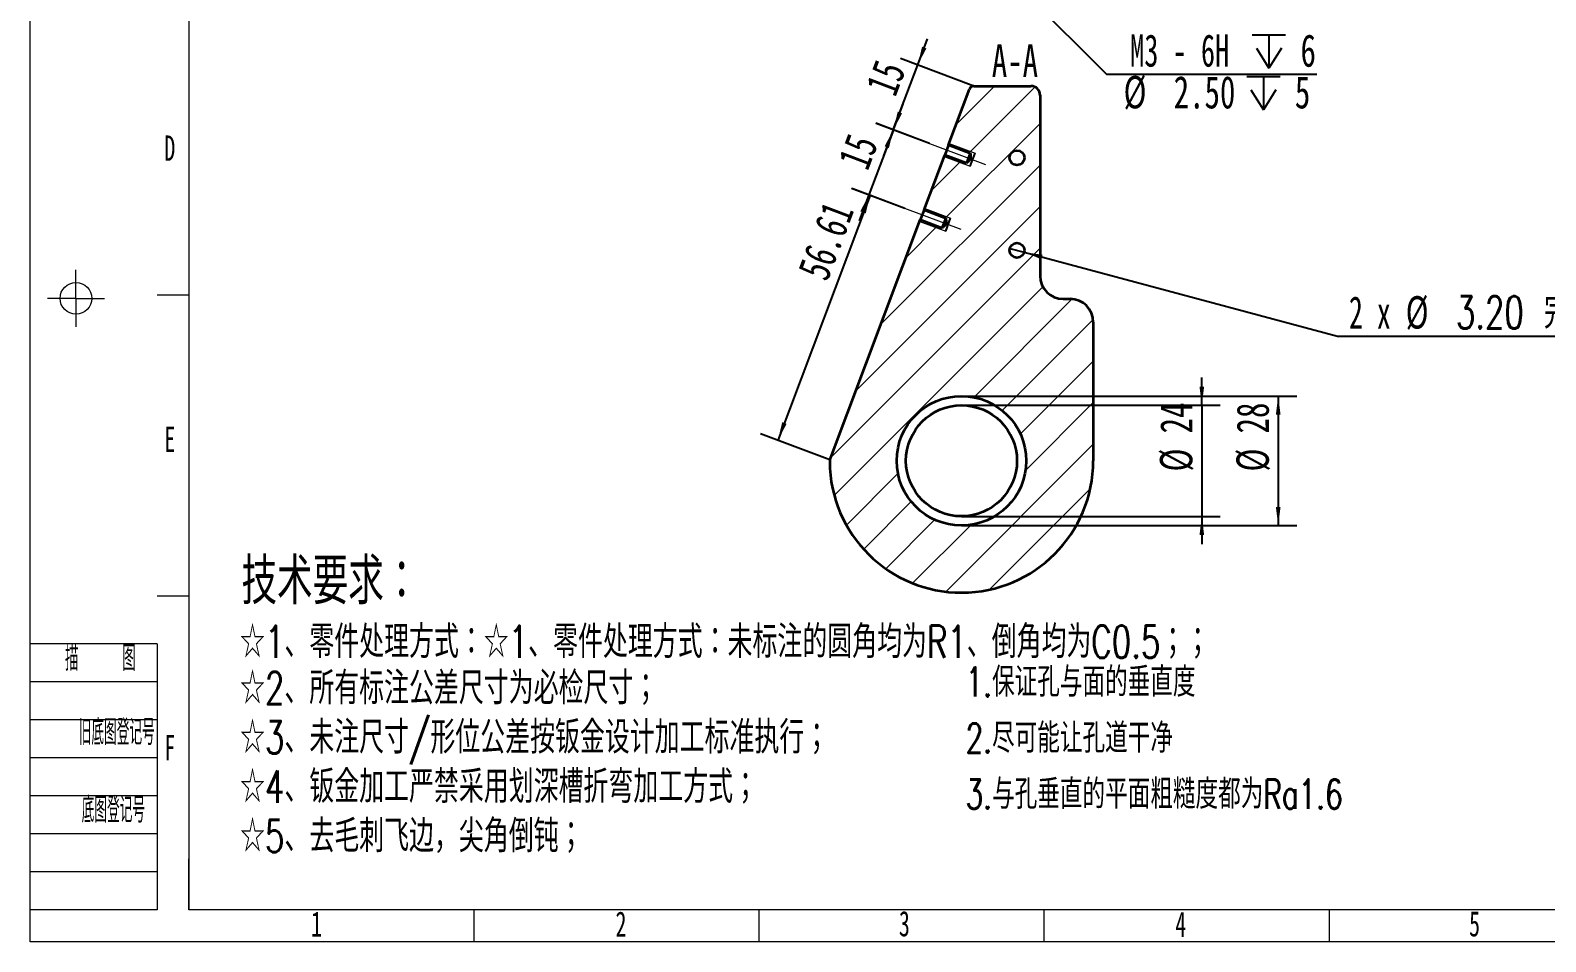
# Model space of a CAD drawing. Header units: millimetres. Extents: x 5 to 292, y 3 to 206.
# Drawn here: x 4.5 to 168.4, y 2.8 to 101.3 of the extents above; entities that cross this region are included whole.
import ezdxf

# ---------------------------------------------------------------- set-up
doc = ezdxf.new("R2010")
doc.units = ezdxf.units.MM
doc.linetypes.add('CENTERX2', pattern=[20.32, 12.7, -2.54, 2.54, -2.54])
doc.layers.add('10', color=7, linetype='Continuous')
doc.layers.add('SLD-0', color=7, linetype='Continuous')
doc.layers.add('粗实线层', color=7, linetype='Continuous', lineweight=25)
doc.styles.add('SLDTEXTSTYLE0', font='TXT', dxfattribs={"width": 0.7, "bigfont": 'bigfont'})
doc.styles.add('SLDTEXTSTYLE1', font='TXT', dxfattribs={"width": 0.7})
doc.styles.add('SLDTEXTSTYLE13', font='TXT', dxfattribs={"width": 0.642857})
doc.styles.add('SLDTEXTSTYLE15', font='TXT', dxfattribs={"width": 0.633333})
doc.styles.add('SLDTEXTSTYLE7', font='TXT', dxfattribs={"width": 0.638186})
doc.styles.add('SLDTEXTSTYLE8', font='TXT', dxfattribs={"width": 0.484951, "bigfont": 'bigfont'})
doc.styles.add('SLDTEXTSTYLE9', font='TXT', dxfattribs={"width": 0.454852, "bigfont": 'bigfont'})
doc.dimstyles.new('SLDDIMSTYLE0', dxfattribs={"dimtxt": 3.5, "dimasz": 2, "dimexe": 0, "dimexo": 0.0625, "dimgap": 0.875, "dimtad": 2, "dimlfac": 2, "dimrnd": 1e-09, "dimzin": 12, "dimdsep": 46, "dimtxsty": 'SLDTEXTSTYLE1', "dimsah": 1, "dimcen": 0.09, "dimadec": 0, "dimazin": 3, "dimtfac": 1, "dimtmove": 0, "dimatfit": 0, "dimfxl": 0, "dimfrac": 2, "dimtolj": 1, "dimtzin": 12, "dimarcsym": 0})
doc.dimstyles.new('SLDDIMSTYLE4', dxfattribs={"dimtxt": 3.5, "dimasz": 2, "dimexe": 0, "dimexo": 0.0625, "dimgap": 0.875, "dimtad": 2, "dimlfac": 2, "dimrnd": 1e-09, "dimzin": 12, "dimdsep": 46, "dimtxsty": 'SLDTEXTSTYLE1', "dimsah": 1, "dimcen": 0.09, "dimadec": 0, "dimazin": 3, "dimtfac": 1, "dimtofl": 0, "dimtmove": 0, "dimatfit": 3, "dimfxl": 0, "dimfrac": 2, "dimtolj": 1, "dimtzin": 12, "dimarcsym": 0})
doc.dimstyles.new('SLDDIMSTYLE6', dxfattribs={"dimtxt": 3.5, "dimasz": 2, "dimexe": 0, "dimexo": 0.0625, "dimgap": 0.875, "dimtad": 0, "dimtih": 1, "dimtoh": 1, "dimdec": 6, "dimlfac": 2, "dimrnd": 1e-09, "dimzin": 12, "dimdsep": 46, "dimtxsty": 'SLDTEXTSTYLE1', "dimblk1": 'NONE', "dimsah": 1, "dimcen": 0, "dimadec": 0, "dimazin": 3, "dimtfac": 1, "dimtmove": 0, "dimatfit": 3, "dimldrblk": 'NONE', "dimfxl": 0, "dimfrac": 2, "dimtolj": 1, "dimtzin": 12, "dimarcsym": 0})
doc.dimstyles.new('SLDDIMSTYLE8', dxfattribs={"dimtxt": 3.5, "dimasz": 2, "dimexe": 0, "dimexo": 0.0625, "dimgap": 0.875, "dimtad": 0, "dimtih": 1, "dimtoh": 1, "dimlfac": 2, "dimrnd": 1e-09, "dimzin": 4, "dimdsep": 46, "dimtxsty": 'SLDTEXTSTYLE1', "dimblk1": 'NONE', "dimsah": 1, "dimcen": 0, "dimadec": 0, "dimazin": 1, "dimtfac": 1, "dimtmove": 0, "dimatfit": 3, "dimldrblk": 'NONE', "dimfxl": 0, "dimfrac": 2, "dimtolj": 1, "dimtzin": 12, "dimarcsym": 0})

# ---------------------------------------------------------------- blocks, each defined once
blk = doc.blocks.new('SW_NOTE_0_1')
at = {"layer": 'SLD-0', "color": 0, "char_height": 3.5, "attachment_point": 1, "style": 'SLDTEXTSTYLE0'}
for s, insert in [('☆2、所有标注公差尺寸为必检尺寸；', (0, 4.51)), ('☆3、未注尺寸/形位公差按钣金设计加工标准执行；', (0, -0.82)), ('☆4、钣金加工严禁采用划深槽折弯加工方式；', (0, -6.15)), ('☆5、去毛刺飞边，尖角倒钝；', (0, -11.48))]:
    blk.add_mtext(s, dxfattribs=dict(at, insert=insert))
blk = doc.blocks.new('SW_NOTE_0_4')
at = {"layer": '粗实线层', "color": 0, "char_height": 3.175, "attachment_point": 1, "style": 'SLDTEXTSTYLE0'}
for s, insert in [('1.保证孔与面的垂直度', (0, 4.09)), ('2.尽可能让孔道干净', (0, -1.97)), ('3.与孔垂直的平面粗糙度都为Ra1.6', (0, -8.03))]:
    blk.add_mtext(s, dxfattribs=dict(at, insert=insert))
blk = doc.blocks.new('SW_SYMBOL_HOLE_DEPTH')
at = {"layer": '10', "color": 0}
for p, q in [((0, 875), (800, 875)), ((400, 875), (400, 75)), ((100, 555), (400, 75)), ((700, 555), (400, 75))]:
    blk.add_line(p, q, dxfattribs=at)
blk = doc.blocks.new('_D_15')
at = {"layer": '10'}
for p, q in [((110.74, 106.67), (111.62, 105.79)), ((111.62, 105.79), (120.86, 96.55)), ((120.86, 96.55), (143.59, 96.55))]:
    blk.add_line(p, q, dxfattribs=at)
blk.add_solid([(111.62, 105.79), (112.86, 104.2), (113.21, 104.55)], dxfattribs=at)
at = {"layer": '10', "xscale": 0.004511737089201878, "yscale": 0.004511737089201878, "zscale": 0.004511737089201878}
for p in [(136.62, 96.88), (136.02, 92.37)]:
    blk.add_blockref('SW_SYMBOL_HOLE_DEPTH', p, dxfattribs=at)
at = {"layer": '10', "char_height": 3.5, "attachment_point": 1}
for s, insert, style in [('M3 - 6H', (123.42, 100.87), 'SLDTEXTSTYLE13'), ('6', (141.84, 100.87), 'SLDTEXTSTYLE1'), ('%%c', (122.71, 96.37), 'SLDTEXTSTYLE1'), ('2.50', (128.13, 96.36), 'SLDTEXTSTYLE1'), ('5', (141.23, 96.36), 'SLDTEXTSTYLE1')]:
    blk.add_mtext(s, dxfattribs=dict(at, insert=insert, style=style))
blk = doc.blocks.new('_None')
blk = doc.blocks.new('_D_20')
at = {"layer": '10'}
for p, q in [((97.82, 90.54), (98.88, 93.35)), ((97.82, 90.54), (95.18, 83.52)), ((101.71, 89.07), (95.95, 91.24)), ((99.07, 82.05), (93.31, 84.22)), ((95.18, 83.52), (94.12, 80.71))]:
    blk.add_line(p, q, dxfattribs=at)
for points in [[(97.82, 90.54), (98.76, 92.32), (98.29, 92.5)], [(95.18, 83.52), (94.24, 81.74), (94.71, 81.56)]]:
    blk.add_solid(points, dxfattribs=at)
at = {"layer": '10', "insert": (91.76, 87.24), "char_height": 3.5, "attachment_point": 1, "rotation": 69.3665, "style": 'SLDTEXTSTYLE1'}
blk.add_mtext('15', dxfattribs=at)
blk = doc.blocks.new('_D_21')
at = {"layer": '10'}
for p, q in [((100.45, 97.56), (101.51, 100.37)), ((97.81, 90.54), (100.45, 97.56)), ((106.53, 95.27), (98.58, 98.27)), ((101.71, 89.07), (95.94, 91.25)), ((97.81, 90.54), (96.75, 87.73))]:
    blk.add_line(p, q, dxfattribs=at)
for points in [[(100.45, 97.56), (101.39, 99.34), (100.92, 99.52)], [(97.81, 90.54), (96.87, 88.76), (97.34, 88.58)]]:
    blk.add_solid(points, dxfattribs=at)
at = {"layer": '10', "insert": (94.75, 95.22), "char_height": 3.5, "attachment_point": 1, "rotation": 69.3665, "style": 'SLDTEXTSTYLE1'}
blk.add_mtext('15', dxfattribs=at)
blk = doc.blocks.new('_D_22')
at = {"layer": '10'}
for p, q in [((99.07, 82.05), (93.43, 84.18)), ((95.3, 83.47), (85.33, 56.98)), ((90.96, 54.86), (83.46, 57.69))]:
    blk.add_line(p, q, dxfattribs=at)
for points in [[(95.3, 83.47), (94.37, 81.69), (94.83, 81.51)], [(85.33, 56.98), (86.27, 58.76), (85.8, 58.94)]]:
    blk.add_solid(points, dxfattribs=at)
at = {"layer": '10', "insert": (87.39, 75.27), "char_height": 3.5, "attachment_point": 1, "rotation": 69.3665, "style": 'SLDTEXTSTYLE1'}
blk.add_mtext('56.61', dxfattribs=at)
blk = doc.blocks.new('_D_23')
at = {"layer": '10'}
for p, q in [((131.17, 60.77), (131.17, 63.77)), ((105.18, 60.77), (133.17, 60.77)), ((131.17, 60.77), (131.17, 48.77)), ((105.18, 48.77), (133.17, 48.77)), ((131.17, 48.77), (131.17, 45.77))]:
    blk.add_line(p, q, dxfattribs=at)
for points in [[(131.17, 60.77), (131.42, 62.77), (130.92, 62.77)], [(131.17, 48.77), (130.92, 46.77), (131.42, 46.77)]]:
    blk.add_solid(points, dxfattribs=at)
at = {"layer": '10', "char_height": 3.5, "attachment_point": 1, "rotation": 90, "style": 'SLDTEXTSTYLE1'}
for s, insert in [('24', (126.66, 57.73)), ('%%c', (126.64, 53.62))]:
    blk.add_mtext(s, dxfattribs=dict(at, insert=insert))
blk = doc.blocks.new('_D_24')
at = {"layer": '10'}
for p, q in [((105.18, 61.77), (141.43, 61.77)), ((139.43, 61.77), (139.43, 47.77)), ((105.18, 47.77), (141.43, 47.77))]:
    blk.add_line(p, q, dxfattribs=at)
for points in [[(139.43, 61.77), (139.18, 59.77), (139.68, 59.77)], [(139.43, 47.77), (139.68, 49.77), (139.18, 49.77)]]:
    blk.add_solid(points, dxfattribs=at)
at = {"layer": '10', "char_height": 3.5, "attachment_point": 1, "rotation": 90, "style": 'SLDTEXTSTYLE1'}
for s, insert in [('28', (134.92, 57.73)), ('%%c', (134.91, 53.62))]:
    blk.add_mtext(s, dxfattribs=dict(at, insert=insert))
blk = doc.blocks.new('_D_25')
at = {"layer": '10'}
for p, q in [((110.41, 77.73), (111.96, 77.32)), ((111.96, 77.32), (145.83, 68.23)), ((145.83, 68.23), (178.77, 68.23))]:
    blk.add_line(p, q, dxfattribs=at)
blk.add_solid([(111.96, 77.32), (113.82, 76.56), (113.95, 77.04)], dxfattribs=at)
at = {"layer": '10', "char_height": 3.5, "attachment_point": 1}
for s, insert, style in [('2 x', (147.08, 72.56), 'SLDTEXTSTYLE15'), ('%%c', (153.21, 72.57), 'SLDTEXTSTYLE1'), ('3.20 完全贯穿', (158.64, 72.56), 'SLDTEXTSTYLE0')]:
    blk.add_mtext(s, dxfattribs=dict(at, insert=insert, style=style))

msp = doc.modelspace()

# ---------------------------------------------------------------- hatches: boundary and pattern name
at = {"layer": '10', "linetype": 'Continuous', "lineweight": 18}
h = msp.add_hatch(dxfattribs=at)
h.set_pattern_fill('ANSI31', color=256, style=0)
edge = h.paths.add_edge_path(flags=0)
edge.add_arc((116.93232057, 69.77338337), 2.5, 0, 90)
edge.add_line((116.93232057, 72.27338337), (116.18232057, 72.27338337))
edge.add_arc((116.18232057, 74.77338337), 2.5, 180, 270, ccw=False)
edge.add_line((113.68232057, 74.77338337), (113.68232057, 94.27338337))
edge.add_arc((112.68232057, 94.27338337), 1, 0, 90)
edge.add_line((112.68232057, 95.27338337), (106.52832061, 95.27338337))
edge.add_arc((106.52832061, 94.77338337), 0.5, 90, 159.3664757478)
edge.add_line((106.06039386, 94.94957801), (103.78769351, 88.91388201))
edge.add_line((103.78769351, 88.91388201), (106.12732728, 88.0329088))
edge.add_spline(control_points=[(106.12732728, 88.0329088), (106.13522185, 87.98084699), (106.14279745, 87.92873281), (106.14970241, 87.87653053), (106.16218583, 87.7821543), (106.17386417, 87.68719905), (106.17435878, 87.59200208), (106.17464206, 87.53747975), (106.17058516, 87.48185904), (106.15515964, 87.42956355), (106.139522, 87.37654892), (106.11075525, 87.32704406), (106.07681029, 87.28342266), (105.97526644, 87.15293247), (105.84312976, 87.04884529), (105.71667346, 86.94231995)], knot_values=[0.002723015, 0.002723015, 0.002723015, 0.002723015, 0.0030389482, 0.0030389482, 0.0030389482, 0.0036105921, 0.0036105921, 0.0036105921, 0.0039393885, 0.0039393885, 0.0039393885, 0.0042749944, 0.0042749944, 0.0042749944, 0.0052768229, 0.0052768229, 0.0052768229, 0.0052768229], weights=[1, 1, 1, 1, 1, 1, 1, 1, 1, 1, 1, 1, 1, 1, 1, 1], degree=3, periodic=0)
edge.add_line((105.71667346, 86.94231995), (103.37703969, 87.82329316))
edge.add_line((103.37703969, 87.82329316), (101.14477387, 81.89498068))
edge.add_line((101.14477387, 81.89498068), (103.48440765, 81.01400747))
edge.add_spline(control_points=[(103.48440765, 81.01400747), (103.49230222, 80.96194566), (103.49987782, 80.90983149), (103.50678277, 80.85762921), (103.5192662, 80.76325298), (103.53094454, 80.66829773), (103.53143915, 80.57310075), (103.53172243, 80.51857842), (103.52766552, 80.46295771), (103.51224001, 80.41066222), (103.49660237, 80.35764759), (103.46783561, 80.30814273), (103.43389065, 80.26452134), (103.3323468, 80.13403114), (103.20021013, 80.02994396), (103.07375383, 79.92341863)], knot_values=[0.002723015, 0.002723015, 0.002723015, 0.002723015, 0.0030389482, 0.0030389482, 0.0030389482, 0.0036105921, 0.0036105921, 0.0036105921, 0.0039393885, 0.0039393885, 0.0039393885, 0.0042749944, 0.0042749944, 0.0042749944, 0.0052768229, 0.0052768229, 0.0052768229, 0.0052768229], weights=[1, 1, 1, 1, 1, 1, 1, 1, 1, 1, 1, 1, 1, 1, 1, 1], degree=3, periodic=0)
edge.add_line((103.07375383, 79.92341863), (100.73412005, 80.80439184))
edge.add_line((100.73412005, 80.80439184), (90.96468987, 54.85934775))
edge.add_arc((91.43261662, 54.68315311), 0.5, 159.3664757478, 180.375989123)
edge.add_arc((105.18232057, 54.77338337), 14.25, 180.375989123, 360)
edge.add_line((119.43232057, 54.77338337), (119.43232057, 69.77338337))
edge = h.paths.add_edge_path(flags=0)
edge.add_arc((111.18232057, 87.52338337), 0.8, 0, 360)
edge = h.paths.add_edge_path(flags=0)
edge.add_arc((105.18232057, 54.77338337), 7, 0, 360)
edge = h.paths.add_edge_path(flags=0)
edge.add_arc((111.18232057, 77.52338337), 0.8, 0, 360)

# ---------------------------------------------------------------- linework, layer by layer
at = {"color": 7, "linetype": 'Continuous', "lineweight": 35}
for p, q in [((106.52832061, 95.27338337), (112.68232057, 95.27338337)), ((103.78769351, 88.91388201), (106.06039386, 94.94957801)), ((113.68232057, 94.27338337), (113.68232057, 74.77338337)), ((103.78769351, 88.91388201), (103.37703969, 87.82329316)), ((103.78769351, 88.91388201), (106.12732728, 88.0329088)), ((101.14477387, 81.89498068), (103.37703969, 87.82329316)), ((105.71667346, 86.94231995), (103.37703969, 87.82329316)), ((106.12732728, 88.0329088), (105.71667346, 86.94231995)), ((90.96468987, 54.85934775), (100.73412005, 80.80439184)), ((101.14477387, 81.89498068), (100.73412005, 80.80439184)), ((103.07375383, 79.92341863), (100.73412005, 80.80439184)), ((101.14477387, 81.89498068), (103.48440765, 81.01400747)), ((103.48440765, 81.01400747), (103.07375383, 79.92341863)), ((116.18232057, 72.27338337), (116.93232057, 72.27338337)), ((119.43232057, 69.77338337), (119.43232057, 54.77338337))]:
    msp.add_line(p, q, dxfattribs=at)
at = {"color": 7, "linetype": 'Continuous', "lineweight": 18}
for p, q in [((103.84665856, 89.07047772), (106.65421909, 88.01330986)), ((103.31807463, 87.66669745), (106.12563516, 86.6095296)), ((101.20373893, 82.05157639), (104.01129946, 80.99440854)), ((100.675155, 80.64779613), (103.48271553, 79.59062827))]:
    msp.add_line(p, q, dxfattribs=at)
at = {"color": 7, "linetype": 'Continuous', "lineweight": 25}
for p, q in [((106.12563516, 86.6095296), (106.65421909, 88.01330986)), ((103.48271553, 79.59062827), (104.01129946, 80.99440854))]:
    msp.add_line(p, q, dxfattribs=at)
at = {"color": 7, "linetype": 'Continuous', "lineweight": 35}
for centre, radius in [((111.18232057, 87.52338337), 0.8), ((111.18232057, 77.52338337), 0.8), ((105.18232057, 54.77338337), 7), ((105.18232057, 54.77338337), 6)]:
    msp.add_circle(centre, radius, dxfattribs=at)
for centre, radius, start, end in [((106.52832061, 94.77338337), 0.5, 90, 159.3664757478), ((112.68232057, 94.27338337), 1, 0, 90), ((116.18232057, 74.77338337), 2.5, 180, 270), ((116.93232057, 69.77338337), 2.5, 0, 90), ((91.43261662, 54.68315311), 0.5, 159.3664757478, 180.375989123), ((105.18232057, 54.77338337), 14.25, 180.375989123, 0)]:
    msp.add_arc(centre, radius, start, end, dxfattribs=at)
for points in [[(106.12732728, 88.0329088), (106.14327982, 87.92770763), (106.1585534, 87.82228498), (106.17250782, 87.66341039), (106.1757044, 87.6100311), (106.17204634, 87.50385444), (106.16443147, 87.4503127), (106.1264342, 87.35137529), (106.09683392, 87.30713464), (106.02913926, 87.22527723), (105.99196752, 87.18789504), (105.87758844, 87.07880369), (105.79737472, 87.01030176), (105.71667346, 86.94231995)], [(103.48440765, 81.01400747), (103.50036019, 80.90880631), (103.51563377, 80.80338365), (103.52958818, 80.64450907), (103.53278477, 80.59112977), (103.52912671, 80.48495311), (103.52151183, 80.43141138), (103.48351457, 80.33247397), (103.45391429, 80.28823332), (103.38621963, 80.2063759), (103.34904789, 80.16899372), (103.2346688, 80.05990237), (103.15445509, 79.99140044), (103.07375383, 79.92341863)]]:
    msp.add_open_spline(points, degree=3, knots=[0, 0, 0, 0, 0.25, 0.25, 0.375, 0.375, 0.5, 0.5, 0.625, 0.625, 0.75, 0.75, 1, 1, 1, 1], dxfattribs=at)
at = {"layer": '10', "linetype": 'CENTERX2', "lineweight": 18}
for p, q in [((101.71065958, 89.07336615), (107.79370739, 86.7828358)), ((105.15078776, 79.76393448), (99.06773994, 82.05446483))]:
    msp.add_line(p, q, dxfattribs=at)
at = {"layer": 'SLD-0', "color": 179, "linetype": 'Continuous', "lineweight": 18}
for p, q in [((4.5, 2.8), (4.5, 206.245)), ((21.625, 202.82), (21.625, 6.225)), ((9.432, 72.3275), (9.432, 75.41)), ((9.432, 72.3275), (6.3495, 72.3275)), ((9.432, 72.3275), (9.432, 69.245)), ((9.432, 72.3275), (12.5145, 72.3275)), ((21.625, 72.67), (18.2, 72.67)), ((21.625, 40.1325), (18.2, 40.1325)), ((18.2, 34.995), (4.5, 34.995)), ((18.2, 34.995), (18.2, 6.225)), ((18.2, 30.885), (4.5, 30.885)), ((18.2, 26.775), (4.5, 26.775)), ((18.2, 22.665), (4.5, 22.665)), ((18.2, 18.555), (4.5, 18.555)), ((18.2, 14.445), (4.5, 14.445)), ((21.625, 6.225), (21.62500023, 11.73924981)), ((18.2, 10.335), (4.5, 10.335)), ((18.2, 6.225), (4.5, 6.225)), ((288.775, 6.225), (21.625, 6.225)), ((165.47500023, 6.22499981), (21.625, 6.22499981)), ((52.45, 6.225), (52.45, 2.8)), ((83.275, 6.225), (83.275, 2.8)), ((114.1, 6.225), (114.1, 2.8)), ((114.1, 6.225), (114.1, 2.8)), ((144.925, 6.225), (144.925, 2.8)), ((144.925, 6.225), (144.925, 2.8)), ((292.2, 2.8), (4.5, 2.8))]:
    msp.add_line(p, q, dxfattribs=at)
msp.add_circle((9.432, 72.3275), 1.7125, dxfattribs=at)

# ---------------------------------------------------------------- block references
at = {"layer": 'SLD-0'}
msp.add_blockref('SW_NOTE_0_1', (27.1808347, 27.45355444), dxfattribs=at)
at = {"layer": '粗实线层'}
msp.add_blockref('SW_NOTE_0_4', (105.63149049, 28.36599638), dxfattribs=at)

# ---------------------------------------------------------------- texts
at = {"layer": '10', "insert": (110.96174597, 99.76791511), "char_height": 3.5, "attachment_point": 2, "style": 'SLDTEXTSTYLE1'}
msp.add_mtext('A-A', dxfattribs=at)
at = {"layer": 'SLD-0', "char_height": 2.74}
for s, insert, attachment_point, style in [('D', (18.98775, 89.93409026), 1, 'SLDTEXTSTYLE7'), ('E', (18.98775, 58.46958314), 1, 'SLDTEXTSTYLE7'), ('描    图', (12.07972112, 34.80982208), 2, 'SLDTEXTSTYLE8'), ('旧底图登记号', (13.84740014, 26.80770643), 2, 'SLDTEXTSTYLE9'), ('F', (18.98775, 25.13718808), 1, 'SLDTEXTSTYLE7'), ('底图登记号', (13.48289365, 18.41409785), 2, 'SLDTEXTSTYLE9'), ('1', (34.85479237, 6.07247912), 1, 'SLDTEXTSTYLE7'), ('2', (67.7711555, 6.07247912), 1, 'SLDTEXTSTYLE7'), ('3', (98.41433877, 6.11905912), 1, 'SLDTEXTSTYLE7'), ('4', (128.29979469, 6.06151912), 1, 'SLDTEXTSTYLE7'), ('5', (160.06433877, 6.10809912), 1, 'SLDTEXTSTYLE7')]:
    msp.add_mtext(s, dxfattribs=dict(at, insert=insert, attachment_point=attachment_point, style=style))
at = {"layer": '粗实线层', "attachment_point": 1, "style": 'SLDTEXTSTYLE0'}
for s, insert, char_height in [('技术要求：', (27.33016354, 44.27001034), 5), ('☆1、零件处理方式：☆1、零件处理方式：未标注的圆角均为R1、倒角均为C0.5；；', (27.1808347, 36.96717845), 3.5)]:
    msp.add_mtext(s, dxfattribs=dict(at, insert=insert, char_height=char_height))

# ---------------------------------------------------------------- dimensions: what is measured, and where the dimension line sits
at = {"layer": '10'}
dim = msp.add_diameter_dim_2p(p1=(110.74053813, 106.67294732), p2=(111.62410301, 105.78874536), text=' M3 - 6H {\\fGDT;x} 6\\P%%c 2.50 {\\fGDT;x} 5\\P', dimstyle='SLDDIMSTYLE6', override={"dimpost": '<>'}, dxfattribs=at)
dim.commit()
dim.dimension.update_dxf_attribs({"geometry": '_D_15', "text_midpoint": (132.84738623, 96.36053642), "dimtype": 163})
for base, p1, p2, dimstyle, picture, middle in [((100.45374854, 97.56072224), (101.71065958, 89.07336615), (106.52832061, 95.27338337), 'SLDDIMSTYLE0', '_D_21', (99.51678804, 95.07240091)), ((95.1786994, 83.51885664), (101.71065958, 89.07336615), (99.06773994, 82.05446483), 'SLDDIMSTYLE0', '_D_20', (96.5230277, 87.08904)), ((85.32965731, 56.981181), (99.06773994, 82.05446483), (90.96468987, 54.85934775), 'SLDDIMSTYLE4', '_D_22', (92.9679118, 77.26638146))]:
    dim = msp.add_linear_dim(base=base, p1=p1, p2=p2, angle=69.3664757478, dimstyle=dimstyle, dxfattribs=at)
    dim.commit()
    dim.dimension.update_dxf_attribs({"geometry": picture, "text_midpoint": middle, "dimtype": 160})
dim = msp.add_diameter_dim_2p(p1=(110.40961882, 77.73058379), p2=(111.95502231, 77.31618295), text='2 x <> 完全贯穿\\P', dimstyle='SLDDIMSTYLE8', dxfattribs=at)
dim.commit()
dim.dimension.update_dxf_attribs({"geometry": '_D_25', "text_midpoint": (162.92606098, 70.30361422), "dimtype": 163})
for base, p1, p2, picture, middle in [((131.16920647, 48.77338337), (105.18232057, 60.77338337), (105.18232057, 48.77338337), '_D_23', (131.16920647, 57.20869461)), ((139.43232057, 47.77338337), (105.18232057, 61.77338337), (105.18232057, 47.77338337), '_D_24', (139.43232057, 57.20869461))]:
    dim = msp.add_linear_dim(base=base, p1=p1, p2=p2, angle=90, text='%%c<>', dimstyle='SLDDIMSTYLE0', dxfattribs=at)
    dim.commit()
    dim.dimension.update_dxf_attribs({"geometry": picture, "text_midpoint": middle, "dimtype": 160})

doc.saveas('drawing.dxf')
